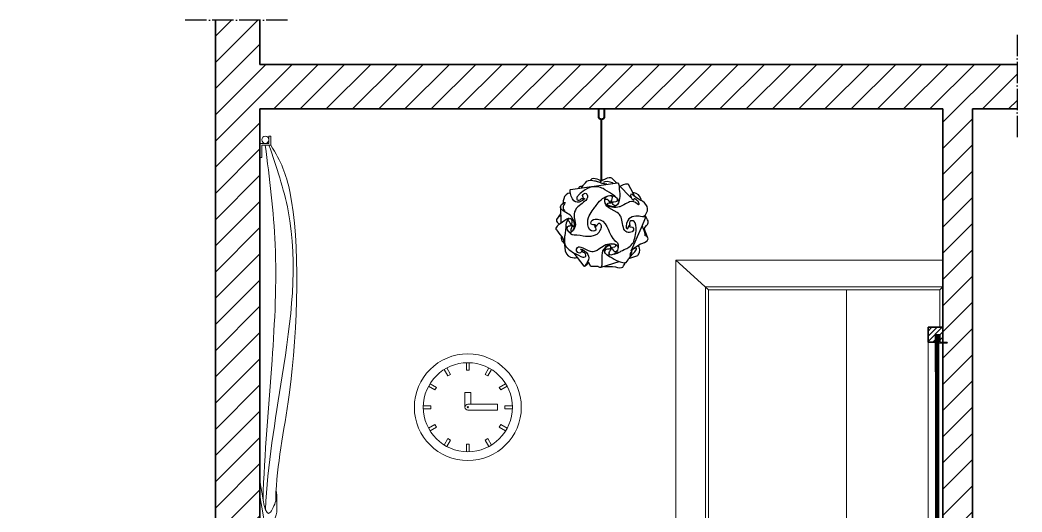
# Model space of a CAD drawing. Header units: inches. Extents: x -1073 to 749, y -113 to 910.
# Drawn here: x -354.7 to -17.3, y 743.9 to 909.8 of the extents above; entities that cross this region are included whole.
import ezdxf

# ---------------------------------------------------------------- set-up
doc = ezdxf.new("R2010")
doc.units = ezdxf.units.IN
doc.header["$MEASUREMENT"] = 0
doc.linetypes.add('ACAD_ISO04W100', pattern=[30, 24, -3, 0, -3])
for name, color, linetype, lineweight in [('A-LP-SEZIONI', 151, 'Continuous', 13), ('A-prsp-2', 137, 'Continuous', 13), ('A-SECT A-MCUT', 7, 'Continuous', 35), ('Livello 1', 7, 'Continuous', 25)]:
    doc.layers.add(name, color=color, linetype=linetype, lineweight=lineweight)
doc.layers.add('A-SECT D-MCUT', color=181, linetype='Continuous')

# ---------------------------------------------------------------- blocks, each defined once
blk = doc.blocks.new('block 3')
at = {"layer": 'A-LP-SEZIONI', "lineweight": 25, "transparency": 33554687}
for points in [[(152.2, 136.5), (135.2, 153.9)], [(53.2, 123.6), (54, 100.7)], [(175.6, 80.9), (170.9, 93.2)], [(110.3, 38.6), (135.5, 46.8)]]:
    blk.add_lwpolyline(points, dxfattribs=at)
for points, knots in [([(129.9, 138.5), (129.9, 138.5), (114.9, 148.6), (111.2, 150), (107.4, 151.3), (100.2, 154), (91, 149.1), (81.7, 144.1), (77.8, 139.4), (77, 138), (76.1, 136.7), (75.8, 134.8), (76.3, 134.1), (76.8, 133.4), (78.5, 131.8), (81.1, 133.6), (83.6, 135.5), (83.4, 135.8), (84, 135.3), (84.6, 134.8), (84, 133.8), (84.6, 134.3), (85.3, 134.9), (88.4, 136.4), (86.8, 134.6), (85.2, 132.8), (80.4, 129.5), (76.8, 129.9), (73.1, 130.3), (70.3, 132.5), (68.5, 138.4), (66.7, 144.2), (66.7, 147.2), (66.9, 147.5), (67.1, 147.7), (67.4, 148), (67.4, 148), (67.4, 148), (133.4, 157.4), (133.4, 157.4), (133.4, 157.4), (134.6, 157.5), (135.1, 154.4), (135.5, 151.3), (136.3, 145.4), (136.4, 142.1), (136.5, 138.7), (137.4, 125.3), (128.1, 123.7), (118.8, 122.2), (115.5, 128.7), (115.4, 131.8), (115.4, 135), (116.8, 139.8), (125.1, 139.5), (133.4, 139.1), (135.1, 131.1), (135.1, 130.5)], [0, 0, 0, 0, 1, 1, 1, 2, 2, 2, 3, 3, 3, 4, 4, 4, 5, 5, 5, 6, 6, 6, 7, 7, 7, 8, 8, 8, 9, 9, 9, 10, 10, 10, 11, 11, 11, 12, 12, 12, 13, 13, 13, 14, 14, 14, 15, 15, 15, 16, 16, 16, 17, 17, 17, 18, 18, 18, 19, 19, 19, 19]), ([(83.1, 150.5), (83.1, 150.5), (85.5, 153.8), (85.8, 154.4), (86, 155), (89.8, 159.9), (92.8, 160.7), (95.8, 161.4), (101.9, 160), (101.9, 160), (101.9, 160), (109, 158.2), (109, 158.2)], [0, 0, 0, 0, 1, 1, 1, 2, 2, 2, 3, 3, 3, 4, 4, 4, 4]), ([(95.8, 161.2), (95.8, 161.2), (96.9, 163.7), (99.6, 163.8), (102.3, 163.9), (106.4, 162.2), (108.4, 160.8), (110.5, 159.4), (110.2, 159.6), (110.2, 159.6)], [0, 0, 0, 0, 1, 1, 1, 2, 2, 2, 3, 3, 3, 3]), ([(118.2, 155.4), (118.2, 155.4), (112.6, 155.8), (109.4, 157.1), (106.2, 158.4), (103.5, 159.4), (103.5, 159.4)], [0, 0, 0, 0, 1, 1, 1, 2, 2, 2, 2]), ([(132.1, 157.4), (132.1, 157.4), (125.7, 163.5), (125.7, 163.5), (125.7, 163.5), (123.1, 165.4), (118.9, 163.9), (114.8, 162.5), (110, 159.6), (109.4, 158.8), (108.9, 158), (108.9, 157.7), (109.8, 157.2), (110.7, 156.8), (110.8, 156.7), (110.8, 156.7)], [0, 0, 0, 0, 1, 1, 1, 2, 2, 2, 3, 3, 3, 4, 4, 4, 5, 5, 5, 5]), ([(127.4, 156.8), (127.4, 156.8), (119.2, 159.8), (115.7, 158.8), (112.1, 157.8), (114.1, 156.3), (115, 156)], [0, 0, 0, 0, 1, 1, 1, 2, 2, 2, 2]), ([(157.2, 138.8), (157.2, 138.8), (152, 148.8), (152, 148.8), (152, 148.8), (148.6, 155), (148.6, 155), (148.6, 155), (146, 156.5), (141.3, 154.4), (136.6, 152.4), (136.9, 152.2), (136.9, 152.2)], [0, 0, 0, 0, 1, 1, 1, 2, 2, 2, 3, 3, 3, 4, 4, 4, 4]), ([(67, 143.2), (67, 143.2), (60.9, 142.1), (59.1, 138.1), (57.3, 134.1), (56.8, 128.6), (56.8, 128.6)], [0, 0, 0, 0, 1, 1, 1, 2, 2, 2, 2]), ([(84.6, 134.6), (84.6, 134.6), (85.8, 135.4), (85.4, 136), (85, 136.6), (83.4, 139.2), (84.9, 140.7), (86.5, 142.3), (89.3, 143.9), (90.5, 141.2), (91.6, 138.4), (91.7, 135.3), (88.9, 132.5), (86.1, 129.8), (76.9, 123.7), (75.5, 121.1), (74, 118.6), (71.7, 115.6), (72.7, 108.8), (73.7, 101.9), (75.1, 99.9), (73.8, 95.8), (72.5, 91.7), (68.4, 85.3), (65.2, 88.4), (62, 91.5), (60.1, 96.8), (61.6, 101.3), (63.1, 105.9), (66.4, 109.3), (70.1, 105.9), (73.7, 102.5), (72.2, 95.8), (71.6, 95.6), (70.9, 95.4), (69.7, 98.1), (69.7, 98.1), (69.7, 98.1), (69.1, 98), (69.2, 97.9), (69.3, 97.7), (68.6, 98.4), (69.2, 99.9), (69.8, 101.3), (70.8, 106.6), (66.9, 107.1)], [0, 0, 0, 0, 1, 1, 1, 2, 2, 2, 3, 3, 3, 4, 4, 4, 5, 5, 5, 6, 6, 6, 7, 7, 7, 8, 8, 8, 9, 9, 9, 10, 10, 10, 11, 11, 11, 12, 12, 12, 13, 13, 13, 14, 14, 14, 15, 15, 15, 15]), ([(78.6, 149.8), (78.6, 149.8), (79.9, 152.6), (81.8, 152.6), (83.8, 152.6), (84.5, 152.4), (84.5, 152.4)], [0, 0, 0, 0, 1, 1, 1, 2, 2, 2, 2]), ([(171.2, 109.9), (171.2, 109.9), (176.4, 117.9), (175.6, 121.3), (174.9, 124.6), (172.3, 129), (168.2, 131.3), (164.2, 133.5), (160.2, 136.3), (158.2, 137.7), (156.2, 139.1), (150.8, 144.2), (151.5, 139.6), (152.2, 135), (155.1, 133.1), (155.6, 132.8), (156, 132.5), (156.2, 132.3), (156.2, 133.6), (156.1, 134.9), (156.8, 136.4), (159.1, 134.4), (161.5, 132.4), (162.5, 131), (162.7, 129.8), (163, 128.6), (164.3, 124), (161.2, 127.3), (158, 130.7), (154.6, 132), (150.3, 130.4), (146.1, 128.8), (137.9, 123.9), (135.7, 123.4), (133.6, 122.8), (129.5, 122.1), (125.2, 123.1), (121, 124.1), (121.7, 124), (121.7, 124)], [0, 0, 0, 0, 1, 1, 1, 2, 2, 2, 3, 3, 3, 4, 4, 4, 5, 5, 5, 6, 6, 6, 7, 7, 7, 8, 8, 8, 9, 9, 9, 10, 10, 10, 11, 11, 11, 12, 12, 12, 13, 13, 13, 13]), ([(166.7, 132.4), (166.7, 132.4), (164.8, 141.1), (159.6, 142.4), (154.5, 143.6), (155, 143.2), (155, 143.2)], [0, 0, 0, 0, 1, 1, 1, 2, 2, 2, 2]), ([(69.7, 97.5), (69.7, 97.5), (67.4, 91.3), (67.7, 90.3), (68, 89.4), (69.6, 87.1), (72.3, 93.6), (74.9, 100), (69.9, 108.9), (67.9, 111), (65.9, 113.1), (55.3, 118.4), (54.2, 120.5), (53, 122.6), (52.9, 124.7), (54.9, 126.7), (56.9, 128.7), (61.2, 131.6), (59.6, 128.6), (59.6, 128.6), (55.7, 125.1), (57.2, 121.4), (58.8, 117.7), (59.5, 116.9), (59.5, 116.9)], [0, 0, 0, 0, 1, 1, 1, 2, 2, 2, 3, 3, 3, 4, 4, 4, 5, 5, 5, 6, 6, 6, 7, 7, 7, 8, 8, 8, 8]), ([(65.2, 88.2), (65.2, 88.2), (68.7, 84.3), (72.5, 84.3), (76.4, 84.3), (85.2, 82.9), (88.6, 82.4), (92.1, 82), (100.6, 82.3), (104.6, 85.3), (108.6, 88.3), (112.4, 94.5), (110.1, 98.6), (107.8, 102.6), (105.2, 98.9), (105.2, 98.9), (105.2, 98.9), (104, 95.6), (103.2, 96), (102.5, 96.4), (102.6, 97), (102.6, 97), (102.6, 97), (99.8, 96.9), (101.5, 95.4), (103.2, 93.9), (103.9, 90.6), (101.5, 89.7), (99.1, 88.7), (94.5, 89.3), (92.8, 94.4), (91.2, 99.6), (90.9, 103.9), (92.7, 108.8), (94.4, 113.7), (101.5, 123.1), (101.9, 123.5), (102.3, 123.9), (109.5, 134.2), (113.9, 136.2), (118.2, 138.2), (118.8, 138.4), (118.8, 138.4)], [0, 0, 0, 0, 1, 1, 1, 2, 2, 2, 3, 3, 3, 4, 4, 4, 5, 5, 5, 6, 6, 6, 7, 7, 7, 8, 8, 8, 9, 9, 9, 10, 10, 10, 11, 11, 11, 12, 12, 12, 13, 13, 13, 14, 14, 14, 14]), ([(115.8, 133.9), (115.8, 133.9), (118.2, 135.6), (120.4, 132.8), (122.6, 130), (123.6, 128.9), (124.2, 129.3)], [0, 0, 0, 0, 1, 1, 1, 2, 2, 2, 2]), ([(172.7, 109), (172.7, 109), (164.7, 110), (163.5, 110.3), (162.2, 110.5), (151.2, 111.3), (147.6, 104.5), (144.1, 97.7), (145.4, 93.6), (146.3, 93.2), (147.2, 92.7), (147.8, 92.3), (148.3, 94.2), (148.9, 96), (149.1, 98.6), (149.9, 96.7), (150.6, 94.9), (150.5, 95.4), (152.6, 95.5), (154.8, 95.6), (158, 91), (153.8, 88.5), (149.5, 86), (143.1, 87.6), (141.5, 94.7), (140, 101.9), (138.9, 109.3), (137.1, 111.3), (135.2, 113.3), (135.6, 114.7), (128.8, 117.8), (122.1, 120.8), (118.4, 123.8), (117.1, 126.4), (115.9, 129.1), (115.9, 129.1), (115.9, 129.1)], [0, 0, 0, 0, 1, 1, 1, 2, 2, 2, 3, 3, 3, 4, 4, 4, 5, 5, 5, 6, 6, 6, 7, 7, 7, 8, 8, 8, 9, 9, 9, 10, 10, 10, 11, 11, 11, 12, 12, 12, 12]), ([(126.9, 123.7), (126.9, 123.7), (120.3, 124.5), (119.3, 126.9), (118.3, 129.4), (121.6, 129), (122.5, 129), (123.5, 129), (124.4, 129.4), (124.4, 129.4)], [0, 0, 0, 0, 1, 1, 1, 2, 2, 2, 3, 3, 3, 3]), ([(124.2, 129.6), (123.7, 130), (124.1, 130.9), (124.1, 130.9), (124.1, 130.9), (126.1, 134.3), (126.3, 136.7), (126.5, 139), (122.1, 139.3), (122.1, 139.3)], [0, 0, 0, 0, 1, 1, 1, 2, 2, 2, 3, 3, 3, 3]), ([(132.5, 125.8), (132.5, 125.8), (129.6, 124.2), (128.1, 125.7), (126.6, 127.2), (126.1, 129.8), (125.5, 129.9), (124.9, 130), (124.4, 130), (124.4, 130), (124.1, 130.7), (126.9, 130.5), (130.9, 130.9), (134.9, 131.3), (133.1, 134.6), (133.1, 134.6)], [0, 0, 0, 0, 1, 1, 1, 2, 2, 2, 3, 3, 3, 4, 4, 4, 5, 5, 5, 5]), ([(53.3, 113.7), (53.3, 113.7), (47.6, 105.8), (47.6, 105.8), (47.6, 105.8), (47, 103.6), (48.8, 101.8), (50.6, 100), (51.9, 99), (51.9, 99)], [0, 0, 0, 0, 1, 1, 1, 2, 2, 2, 3, 3, 3, 3]), ([(65.9, 107.4), (65.9, 107.4), (63.5, 107.4), (59.3, 104.4), (55.1, 101.4), (49.2, 96.8), (49.2, 96.8), (49.2, 96.8), (46, 93.6), (46.8, 92.2), (47.5, 90.9), (58.5, 76.9), (58.5, 76.9)], [0, 0, 0, 0, 1, 1, 1, 2, 2, 2, 3, 3, 3, 4, 4, 4, 4]), ([(69.2, 97.6), (69.2, 97.6), (69, 97.2), (68, 99), (67.1, 100.7), (64.8, 105.3), (62.8, 103.4)], [0, 0, 0, 0, 1, 1, 1, 2, 2, 2, 2]), ([(102.7, 97.4), (102.7, 97.4), (103, 98.4), (101.6, 98.3), (100.2, 98.2), (96.8, 97.6), (96.1, 100.4), (95.3, 103.1), (98.3, 106.3), (102.2, 106.4), (106.1, 106.5), (112.1, 105.7), (116, 99.9), (119.9, 94), (121.3, 89.5), (121.7, 88.5), (122.1, 87.5), (125.9, 78.3), (129.2, 76.4), (132.6, 74.5), (134.8, 71.9), (134.2, 66.4), (133.6, 60.9), (131.6, 57.2), (125.5, 56.1), (119.4, 55), (116, 56.3), (115.2, 60.5), (114.4, 64.6), (118.4, 68.5), (120.1, 69), (121.8, 69.6), (124.4, 69.7), (123.6, 67.4), (122.9, 65.1), (123.5, 65.2), (123.5, 65.2)], [0, 0, 0, 0, 1, 1, 1, 2, 2, 2, 3, 3, 3, 4, 4, 4, 5, 5, 5, 6, 6, 6, 7, 7, 7, 8, 8, 8, 9, 9, 9, 10, 10, 10, 11, 11, 11, 12, 12, 12, 12]), ([(128.9, 57), (128.9, 57), (136.2, 59.8), (136.9, 60.5), (137.6, 61.3), (142.5, 63.5), (145.2, 64.4), (147.9, 65.3), (154.3, 70), (156.2, 75), (158, 80), (160, 89.1), (159.5, 94.1), (159, 99.1), (157.2, 103.8), (155.1, 104), (153, 104.3), (150.2, 104), (150.1, 101.2), (150, 98.4), (151.3, 97.1), (150.4, 97), (149.5, 97), (149.6, 97.3), (149.6, 97.3)], [0, 0, 0, 0, 1, 1, 1, 2, 2, 2, 3, 3, 3, 4, 4, 4, 5, 5, 5, 6, 6, 6, 7, 7, 7, 8, 8, 8, 8]), ([(152.6, 61.8), (152.6, 61.8), (166.8, 94.3), (166.8, 94.3), (166.8, 94.3), (173.1, 109.1), (173.1, 109.1), (173.1, 109.1), (168.2, 110.7), (168.6, 109.7)], [0, 0, 0, 0, 1, 1, 1, 2, 2, 2, 3, 3, 3, 3]), ([(170, 91.6), (170, 91.6), (174.2, 97.9), (175.2, 98.6), (176.1, 99.3), (177, 102.4), (176.3, 103.7), (175.7, 105), (172.1, 111.3), (172.1, 111.3)], [0, 0, 0, 0, 1, 1, 1, 2, 2, 2, 3, 3, 3, 3]), ([(60.9, 96.6), (60.9, 96.6), (60.1, 86.1), (59.4, 83.4), (58.6, 80.6), (57.7, 71.5), (61.4, 67.4), (65.1, 63.4), (67.3, 61.4), (74.1, 57.8), (81, 54.2), (84.1, 52.5), (86.3, 52.8), (88.5, 53.2), (90, 55.1), (88.5, 57.4), (87.1, 59.7), (85.4, 59.3), (84.8, 59.8), (84.2, 60.3), (84.3, 61.1), (84.8, 61.1)], [0, 0, 0, 0, 1, 1, 1, 2, 2, 2, 3, 3, 3, 4, 4, 4, 5, 5, 5, 6, 6, 6, 7, 7, 7, 7]), ([(69.2, 97.3), (69.2, 97.3), (69.4, 96.7), (68.6, 96.7), (67.8, 96.6), (64.6, 96.3), (64.6, 96.3), (64.6, 96.3), (62, 95.3), (62.4, 93.2)], [0, 0, 0, 0, 1, 1, 1, 2, 2, 2, 3, 3, 3, 3]), ([(153.9, 64), (153.9, 64), (165.5, 71.4), (165.5, 71.4), (165.5, 71.4), (176.8, 74.6), (176.3, 78.5), (175.9, 82.3), (172, 82.9), (172, 82.9), (172, 82.9), (172.4, 86.6), (170.5, 90.3), (168.6, 94), (168.3, 97.1), (168.3, 97.1)], [0, 0, 0, 0, 1, 1, 1, 2, 2, 2, 3, 3, 3, 4, 4, 4, 5, 5, 5, 5]), ([(54.3, 81.8), (54.3, 81.8), (53.9, 77.5), (55.7, 75.5), (57.4, 73.5), (58.5, 72.4), (58.5, 72.4)], [0, 0, 0, 0, 1, 1, 1, 2, 2, 2, 2]), ([(56.7, 78.8), (56.7, 78.8), (58.4, 74.3), (58.9, 70), (59.3, 65.6), (59.9, 57.1), (64, 54.5), (68.1, 51.9), (72.8, 52.1), (74.3, 52.1), (75.8, 52.2), (77.3, 52.3), (77.3, 52.3)], [0, 0, 0, 0, 1, 1, 1, 2, 2, 2, 3, 3, 3, 4, 4, 4, 4]), ([(123.6, 66.3), (123.6, 66.3), (129.7, 67.4), (129.7, 67.4), (129.7, 67.4), (132.7, 69.4), (129.5, 70.6), (126.3, 71.8), (120.3, 71.9), (116.3, 67), (112.4, 62.2), (111.5, 61.4), (111.2, 55.1), (110.9, 48.9), (111.7, 43.9), (111.3, 41.8), (110.9, 39.7), (110.6, 38.2), (108.5, 38.3), (106.5, 38.5), (106.1, 39.9), (106.1, 39.9), (106.1, 39.9), (96.1, 39.5), (96.1, 39.5), (96.1, 39.5), (92.4, 45.9), (92.4, 45.9), (92.4, 45.9), (92.4, 45.3), (92.3, 45), (92.2, 44.7), (90.2, 42.1), (88.5, 40.5), (86.7, 39), (86.7, 40.1), (86.7, 40.1), (86.7, 40.1), (72.7, 58.4), (72.7, 58.4)], [0, 0, 0, 0, 1, 1, 1, 2, 2, 2, 3, 3, 3, 4, 4, 4, 5, 5, 5, 6, 6, 6, 7, 7, 7, 8, 8, 8, 9, 9, 9, 10, 10, 10, 11, 11, 11, 12, 12, 12, 13, 13, 13, 13]), ([(85.2, 61.1), (85.2, 61.1), (83.3, 62.2), (82.8, 61), (82.3, 59.8), (81.4, 56.7), (77.6, 59.4), (73.7, 62.2), (76.5, 67), (78.5, 67.2), (80.6, 67.4), (81.3, 67.8), (89.4, 63.5), (97.5, 59.2), (102.3, 61.2), (104.6, 62.6), (106.9, 64), (114.8, 70), (116.9, 70.7), (119, 71.5), (124.7, 72.5), (128.5, 71.5), (132.4, 70.4), (134, 67.9), (134, 66.2)], [0, 0, 0, 0, 1, 1, 1, 2, 2, 2, 3, 3, 3, 4, 4, 4, 5, 5, 5, 6, 6, 6, 7, 7, 7, 8, 8, 8, 8]), ([(84.2, 61.8), (84.2, 61.8), (79.9, 64.3), (82.2, 64.2), (84.4, 64.2), (90.2, 60), (91.7, 56.6), (93.3, 53.2), (93.6, 50.2), (91.4, 46.6), (89.3, 42.9), (87.4, 40.5), (87.4, 40.5), (87.4, 40.5), (87, 39.9), (87.3, 39.9)], [0, 0, 0, 0, 1, 1, 1, 2, 2, 2, 3, 3, 3, 4, 4, 4, 5, 5, 5, 5]), ([(123.6, 65.4), (123.6, 65.4), (124.1, 64.4), (121.3, 64.2), (118.5, 64), (115.3, 63.7), (115.3, 61.3)], [0, 0, 0, 0, 1, 1, 1, 2, 2, 2, 2]), ([(118.5, 56.2), (118.5, 56.2), (131.4, 47.5), (137.2, 46.2), (142.9, 44.9), (144.9, 44), (146.9, 47.1), (148.9, 50.2), (149.3, 51.2), (149.3, 51.2), (149.3, 51.2), (154.1, 56.5), (155.9, 58.3), (157.8, 60.1), (163, 66.8), (158.1, 65.4), (153.2, 64), (152.2, 60.2), (151.8, 59.3), (151.3, 58.4), (149.9, 54.6), (151.5, 56.2), (153.1, 57.7), (153.9, 61.1), (153.6, 61.5)], [0, 0, 0, 0, 1, 1, 1, 2, 2, 2, 3, 3, 3, 4, 4, 4, 5, 5, 5, 6, 6, 6, 7, 7, 7, 8, 8, 8, 8]), ([(123.6, 65.7), (123.6, 65.7), (124.8, 65.4), (124, 64), (123.3, 62.7), (120.7, 59.1), (121.2, 58), (121.7, 56.8), (122.6, 56.1), (124.4, 56.1)], [0, 0, 0, 0, 1, 1, 1, 2, 2, 2, 3, 3, 3, 3]), ([(123.6, 66), (123.6, 66), (124.4, 66.8), (125.9, 64.5), (127.4, 62.2), (129.2, 60.3), (130.8, 60.9), (132.3, 61.5), (133.2, 62.5), (133.2, 62.5)], [0, 0, 0, 0, 1, 1, 1, 2, 2, 2, 3, 3, 3, 3]), ([(149.3, 51.2), (149.3, 51.2), (162, 55.4), (162, 55.4), (162, 55.4), (164.7, 58.5), (164.5, 62.8), (164.2, 67.1), (163.3, 69.3), (162, 68.6)], [0, 0, 0, 0, 1, 1, 1, 2, 2, 2, 3, 3, 3, 3]), ([(115.2, 39.9), (115.2, 39.9), (126.8, 40.2), (130.4, 39.1), (133.9, 37.9), (139.3, 37.3), (140.6, 39), (141.9, 40.7), (143.6, 43.6), (143.8, 44.5), (143.9, 45.4), (143.8, 45), (143.8, 45)], [0, 0, 0, 0, 1, 1, 1, 2, 2, 2, 3, 3, 3, 4, 4, 4, 4])]:
    blk.add_open_spline(points, degree=3, knots=knots, dxfattribs=at)
blk.add_open_spline([(53.4, 112.4), (53.4, 112.4), (50.8, 108.9), (49.5, 108)], degree=3, dxfattribs=at)
blk = doc.blocks.new('block 2')
at = {"layer": 'A-LP-SEZIONI', "lineweight": 40, "transparency": 33554687}
for points in [[(106.9, 250.1), (106.9, 261)], [(114.7, 261), (114.7, 250.1)], [(110.9, 160.8), (110.9, 246.2)]]:
    blk.add_lwpolyline(points, dxfattribs=at)
blk.add_open_spline([(114.7, 250.1), (114.7, 248), (112.9, 246.2), (110.8, 246.2), (108.6, 246.2), (106.9, 248), (106.9, 250.1)], degree=3, knots=[0, 0, 0, 0, 1, 1, 1, 2, 2, 2, 2], dxfattribs=at)
at = {"layer": 'Livello 1', "transparency": 33554687}
blk.add_blockref('block 3', (0, 0), dxfattribs=at)
blk = doc.blocks.new('A$C76D67974')
at = {"layer": 'A-LP-SEZIONI', "transparency": 33554687}
blk.add_blockref('block 2', (-110.8, -261), dxfattribs=at)

msp = doc.modelspace()

# ---------------------------------------------------------------- hatches: boundary and pattern name
at = {"layer": 'A-SECT D-MCUT', "transparency": 33554559}
h = msp.add_hatch(dxfattribs=at)
h.set_pattern_fill('ANSI31', color=181, scale=50)
edge = h.paths.add_edge_path()
edge.add_line((-288.89, 909.8), (-273.89, 909.8))
edge.add_line((-273.89, 909.8), (-273.89, 894.8))
edge.add_line((-273.89, 894.8), (-18.89, 894.8))
edge.add_line((-18.89, 894.8), (-18.89, 879.8))
edge.add_line((-18.89, 879.8), (-33.89, 879.8))
edge.add_line((-33.89, 879.8), (-33.89, 609.8))
edge.add_line((-33.89, 609.8), (-17.28, 609.8))
edge.add_line((-17.28, 609.8), (-17.28, 579.8))
edge.add_line((-17.28, 579.8), (-318.89, 579.8))
edge.add_line((-318.89, 579.8), (-318.89, 599.8))
edge.add_line((-318.89, 599.8), (-288.89, 599.8))
edge.add_line((-288.89, 599.8), (-288.89, 707.3))
edge.add_line((-288.89, 707.3), (-273.89, 707.3))
edge.add_line((-273.89, 707.3), (-273.89, 609.8))
edge.add_line((-273.89, 609.8), (-43.89, 609.8))
edge.add_line((-43.89, 609.8), (-43.89, 800.86))
edge.add_line((-43.89, 800.86), (-43.88, 800.87))
edge.add_line((-43.88, 800.87), (-42.56, 800.87))
edge.add_arc((-42.56, 801.02), 0.15, 270, 450)
edge.add_line((-42.56, 801.17), (-43.89, 801.17))
edge.add_line((-43.89, 801.17), (-43.89, 879.8))
edge.add_line((-43.89, 879.8), (-273.89, 879.8))
edge.add_line((-273.89, 879.8), (-273.89, 861.3))
edge.add_line((-273.89, 861.3), (-288.89, 861.3))
edge.add_line((-288.89, 861.3), (-288.89, 909.8))
h.paths.add_polyline_path([(-288.89, 861.3), (-273.89, 861.3), (-273.89, 707.3), (-288.89, 707.3)], flags=17)
at = {"layer": 'A-SECT D-MCUT', "transparency": 33554687}
h = msp.add_hatch(dxfattribs=at)
h.set_pattern_fill('ANSI31', color=181, scale=10)
h.paths.add_polyline_path([(-43.89, 726.3), (-44.89, 726.3), (-44.89, 723.8), (-46.39, 723.8), (-46.39, 726.3), (-48.89, 726.3), (-48.89, 721.3), (-43.89, 721.3)])
h.paths.add_polyline_path([(-43.89, 806.2), (-48.89, 806.2), (-48.89, 801.2), (-46.39, 801.2), (-46.39, 803.7), (-44.89, 803.7), (-44.89, 801.2), (-43.89, 801.2)])
h.paths.add_polyline_path([(-662.12, 806.2), (-667.12, 806.2), (-667.12, 801.2), (-666.12, 801.2), (-666.12, 803.7), (-664.62, 803.7), (-664.62, 801.2), (-662.12, 801.2)])
h.paths.add_polyline_path([(-662.12, 726.3), (-664.62, 726.3), (-664.62, 723.8), (-666.12, 723.8), (-666.12, 726.3), (-667.12, 726.3), (-667.12, 721.3), (-662.12, 721.3)])
h.paths.add_polyline_path([(-427.12, 855.3), (-429.62, 855.3), (-429.62, 858.3), (-432.12, 858.3), (-432.12, 852.3), (-427.12, 852.3)])
h.paths.add_polyline_path([(-427.12, 861.3), (-432.12, 861.3), (-432.12, 858.3), (-429.62, 858.3), (-429.62, 855.3), (-427.12, 855.3)])
h.paths.add_polyline_path([(-427.12, 720.3), (-432.12, 720.3), (-432.12, 714.3), (-429.62, 714.3), (-429.62, 717.3), (-427.12, 717.3)])
h.paths.add_polyline_path([(-427.12, 717.3), (-429.62, 717.3), (-429.62, 714.3), (-432.12, 714.3), (-432.12, 711.3), (-427.12, 711.3)])
h.paths.add_polyline_path([(-442.12, 679.3), (-443.62, 679.3), (-443.62, 678.3, -1), (-444.12, 678.3), (-444.12, 679.3), (-445.87, 679.3), (-445.87, 677.8), (-445.8, 677.8), (-445.8, 677.15), (-445.92, 677.15), (-447.12, 677.15), (-447.12, 611.8), (-444.72, 611.8), (-444.72, 613.3, -1), (-444.52, 613.3), (-444.52, 611.8), (-443.62, 611.8), (-442.12, 611.8)])
h.paths.add_polyline_path([(-446.37, 679.3), (-447.12, 679.3), (-447.12, 677.8), (-446.37, 677.8)], flags=17)
h.paths.add_polyline_path([(-541.37, 679.3), (-542.12, 679.3), (-542.12, 677.8), (-541.37, 677.8)], flags=17)
h.paths.add_polyline_path([(-540.12, 679.3), (-540.87, 679.3), (-540.87, 677.8), (-540.8, 677.8), (-540.8, 677.15), (-542.12, 677.15), (-542.12, 664.35), (-540.85, 664.35, -1), (-540.85, 664.05), (-542.12, 664.05), (-542.12, 638.55), (-540.87, 638.55), (-540.87, 638.05), (-542.12, 638.05), (-542.12, 620.05), (-540.87, 620.05), (-540.87, 619.55), (-542.12, 619.55), (-542.12, 611.8), (-541.22, 611.8), (-541.22, 613.3, -1), (-541.02, 613.3), (-541.02, 611.8), (-540.12, 611.8)])
h.paths.add_polyline_path([(-580.12, 664.05), (-581.5, 664.05), (-581.48, 664.08, -0.722432), (-581.39, 664.35), (-580.12, 664.35), (-580.12, 677.15), (-581.45, 677.15), (-581.45, 677.8), (-581.37, 677.8), (-581.37, 679.3), (-582.12, 679.3), (-582.12, 611.8), (-581.22, 611.8), (-581.22, 613.3, -1), (-581.02, 613.3), (-581.02, 611.8), (-580.12, 611.8), (-580.12, 619.55), (-581.37, 619.55), (-581.37, 620.05), (-580.12, 620.05), (-580.12, 638.05), (-581.37, 638.05), (-581.37, 638.55), (-580.12, 638.55)])
h.paths.add_polyline_path([(-543.37, 638.55), (-542.12, 638.55), (-542.12, 639.3), (-580.12, 639.3), (-580.12, 638.55), (-578.87, 638.55), (-578.87, 638.05), (-580.12, 638.05), (-580.12, 637.3), (-542.12, 637.3), (-542.12, 638.05), (-543.37, 638.05)])
h.paths.add_polyline_path([(-442.12, 684.3), (-582.12, 684.3), (-582.12, 679.3), (-581.26, 679.3), (-581.26, 679.86, -1), (-580.98, 679.86), (-580.98, 679.3), (-580.12, 679.3), (-541.26, 679.3), (-541.26, 680.06), (-541.18, 679.99, -0.562453), (-540.98, 679.86), (-540.98, 679.3), (-540.12, 679.3), (-446.26, 679.3), (-446.26, 680.06), (-446.18, 679.99, -0.562453), (-445.98, 679.86), (-445.98, 679.3), (-444.12, 679.3), (-444.12, 680.3, -1), (-443.62, 680.3), (-443.62, 679.3), (-442.12, 679.3)])
h.paths.add_polyline_path([(-580.12, 679.3), (-580.87, 679.3), (-580.87, 677.8), (-580.12, 677.8)], flags=17)
h.paths.add_polyline_path([(-542.12, 620.8), (-580.12, 620.8), (-580.12, 620.05), (-578.87, 620.05), (-578.87, 619.55), (-580.12, 619.55), (-580.12, 618.8), (-542.12, 618.8), (-542.12, 619.55), (-543.37, 619.55), (-543.37, 620.05), (-542.12, 620.05)])
h.paths.add_polyline_path([(-543.62, 663.2), (-578.62, 663.2), (-578.62, 662.8), (-543.62, 662.8)])
h.paths.add_polyline_path([(-543.12, 664.3), (-543.8, 664.3, -1), (-543.8, 664.6), (-543.12, 664.6), (-543.12, 668.28), (-543.12, 673.8), (-544.12, 673.8), (-544.12, 668.35), (-544.12, 663.2), (-543.62, 663.2), (-543.62, 662.8), (-544.12, 662.8), (-544.12, 661.32), (-543.12, 661.32)])
h.paths.add_polyline_path([(-578.12, 673.8), (-579.12, 673.8), (-579.12, 664.6), (-578.43, 664.6, -1), (-578.43, 664.3), (-579.12, 664.3), (-579.12, 661.32), (-578.12, 661.32), (-578.12, 662.8), (-578.62, 662.8), (-578.62, 663.2), (-578.12, 663.2)])
h.paths.add_polyline_path([(-579.12, 664.3), (-579.32, 664.2), (-579.32, 664.33), (-579.32, 664.58), (-579.32, 664.7), (-579.12, 664.6), (-579.12, 665.1), (-579.75, 665.1), (-579.75, 665.7), (-580.12, 665.7), (-580.12, 664.35), (-580.02, 664.35), (-579.82, 664.45), (-579.82, 664.33), (-579.82, 664.08), (-579.82, 663.95), (-580.02, 664.05), (-580.12, 664.05), (-580.12, 662.5), (-579.12, 662.5), (-579.12, 663.5)])
h.paths.add_polyline_path([(-542.12, 664.05), (-542.22, 664.05), (-542.42, 663.95), (-542.42, 664.08), (-542.42, 664.33), (-542.42, 664.45), (-542.22, 664.35), (-542.12, 664.35), (-542.12, 665.7), (-542.5, 665.7), (-542.5, 665.1), (-543.12, 665.1), (-543.12, 664.6), (-542.92, 664.7), (-542.92, 664.58), (-542.92, 664.33), (-542.92, 664.2), (-543.12, 664.3), (-543.12, 662.5), (-542.12, 662.5)])

# ---------------------------------------------------------------- linework, layer by layer
at = {"layer": 'A-LP-SEZIONI', "linetype": 'ACAD_ISO04W100', "lineweight": 30, "ltscale": 0.3, "transparency": 33554687}
for p, q in [((-264.59, 909.8), (-299.59, 909.8)), ((-18.89, 904.8), (-18.89, 869.8))]:
    msp.add_line(p, q, dxfattribs=at)
at = {"layer": 'A-LP-SEZIONI', "transparency": 33554687}
for p, q in [((-43.89, 828.8), (-133.89, 828.8)), ((-133.89, 828.8), (-133.89, 699.3)), ((-122.89, 818.8), (-133.89, 828.8)), ((-123.89, 611.3), (-123.89, 819.8)), ((-123.89, 819.8), (-43.89, 819.8)), ((-122.89, 611.3), (-122.89, 818.8)), ((-122.89, 818.8), (-44.89, 818.8)), ((-44.89, 818.8), (-43.89, 819.8)), ((-44.89, 818.8), (-44.89, 806.2)), ((-48.89, 726.3), (-48.89, 801.2)), ((-46.39, 791.2), (-46.39, 736.3))]:
    msp.add_line(p, q, dxfattribs=at)
msp.add_lwpolyline([(-43.89, 801.17), (-44.92, 801.17), (-44.92, 802.17), (-45.25, 802.17), (-45.25, 800.87), (-43.92, 800.87), (-42.56, 800.87, 1), (-42.56, 801.17), (-43.92, 801.17)], format="xyb", dxfattribs=at)
at = {"layer": 'A-prsp-2', "transparency": 33554687}
for p, q in [((-270.89, 868.21), (-270.89, 870.61)), ((-270.89, 870.61), (-270.29, 870.61)), ((-270.29, 870.61), (-270.29, 868.21)), ((-270.89, 868.21), (-273.89, 868.21)), ((-273.29, 863.41), (-273.29, 867.61)), ((-270.29, 867.61), (-273.29, 867.61)), ((-270.29, 868.21), (-270.29, 867.61)), ((-273.89, 863.41), (-273.29, 863.41)), ((-76.33, 818.8), (-76.33, 611.3)), ((-204.39, 791.75), (-204.39, 794.24)), ((-203.39, 791.75), (-203.39, 794.24)), ((-211.82, 791.98), (-210.58, 789.82)), ((-210.96, 792.48), (-209.71, 790.32)), ((-210.58, 789.82), (-209.71, 790.32)), ((-204.39, 791.75), (-203.39, 791.75)), ((-196.83, 792.48), (-198.08, 790.32)), ((-198.08, 790.32), (-197.21, 789.82)), ((-195.96, 791.98), (-197.21, 789.82)), ((-217.13, 786.31), (-214.97, 785.06)), ((-216.63, 787.18), (-214.47, 785.93)), ((-191.16, 787.18), (-193.32, 785.93)), ((-190.66, 786.31), (-192.82, 785.06)), ((-214.97, 785.06), (-214.47, 785.93)), ((-204.89, 779.25), (-204.89, 784.25)), ((-204.89, 784.25), (-202.89, 784.25)), ((-202.89, 784.25), (-202.89, 780.25)), ((-193.32, 785.93), (-192.82, 785.06)), ((-218.88, 779.75), (-216.39, 779.75)), ((-216.39, 778.75), (-216.39, 779.75)), ((-203.89, 780.25), (-193.89, 780.25)), ((-193.89, 780.25), (-193.89, 778.25)), ((-188.9, 779.75), (-191.39, 779.75)), ((-191.39, 779.75), (-191.39, 778.75)), ((-218.88, 778.75), (-216.39, 778.75)), ((-193.89, 778.25), (-203.89, 778.25)), ((-188.9, 778.75), (-191.39, 778.75)), ((-217.13, 772.18), (-214.97, 773.43)), ((-214.97, 773.43), (-214.47, 772.56)), ((-193.32, 772.56), (-192.82, 773.43)), ((-190.66, 772.18), (-192.82, 773.43)), ((-216.63, 771.32), (-214.47, 772.56)), ((-191.16, 771.32), (-193.32, 772.56)), ((-211.82, 766.51), (-210.58, 768.67)), ((-210.96, 766.01), (-209.71, 768.17)), ((-210.58, 768.67), (-209.71, 768.17)), ((-204.39, 764.26), (-204.39, 766.75)), ((-203.39, 766.75), (-204.39, 766.75)), ((-203.39, 764.26), (-203.39, 766.75)), ((-198.08, 768.17), (-197.21, 768.67)), ((-196.83, 766.01), (-198.08, 768.17)), ((-195.96, 766.51), (-197.21, 768.67)), ((-268.21, 744.38), (-268.21, 749.47))]:
    msp.add_line(p, q, dxfattribs=at)
for centre, radius in [((-272.09, 869.41), 1.2), ((-203.89, 779.25), 18), ((-203.89, 779.25), 15), ((-203.89, 779.25), 0.2)]:
    msp.add_circle(centre, radius, dxfattribs=at)
msp.add_arc((-203.89, 779.25), 1, 90, 270, dxfattribs=at)
for points, knots in [([(-272.13, 867.61), (-270.7, 856.46), (-267.62, 832.38), (-269.73, 792.33), (-272.43, 763.69), (-272.86, 747.97)], [0, 0, 0, 0, 33.679408, 72.679106, 119.921832, 119.921832, 119.921832, 119.921832]), ([(-270.86, 867.61), (-268.35, 860.28), (-259.81, 835.27), (-265.58, 792.92), (-271.39, 759.81), (-272.05, 744.78)], [0, 0, 0, 0, 23.088882, 78.717429, 124.142219, 124.142219, 124.142219, 124.142219]), ([(-270.29, 867.61), (-266.71, 862.09), (-260.14, 844.85), (-261.29, 789.88), (-268.37, 759.87), (-268.6, 747.81), (-268.6, 747.5)], [0, 0, 0, 0, 21.298238, 84.428449, 119.736171, 120.678585, 120.678585, 120.678585, 120.678585]), ([(-268.52, 750.95), (-268.41, 750.73), (-267.92, 749.33), (-268.81, 746.67), (-271.92, 740.32), (-273, 748.26), (-273.89, 754.79)], [6.420227, 6.420227, 6.420227, 6.420227, 7.269335, 11.600264, 14.062778, 25.563199, 25.563199, 25.563199, 25.563199]), ([(-268.21, 744.72), (-268.17, 743.61), (-268.91, 741.46), (-271.92, 735.32), (-273, 743.26), (-273.89, 749.79)], [7.88536, 7.88536, 7.88536, 7.88536, 11.600264, 14.062778, 25.563199, 25.563199, 25.563199, 25.563199])]:
    msp.add_open_spline(points, degree=3, knots=knots, dxfattribs=at)
at = {"layer": 'A-SECT A-MCUT', "transparency": 33554687}
for p, q in [((-288.89, 909.8), (-288.89, 597.8)), ((-273.89, 894.8), (-273.89, 909.8)), ((-18.89, 894.8), (-273.89, 894.8)), ((-43.89, 879.8), (-273.89, 879.8)), ((-273.89, 879.8), (-273.89, 609.8)), ((-43.89, 801.17), (-43.89, 879.8)), ((-33.89, 611.3), (-33.89, 879.8)), ((-33.89, 879.8), (-18.89, 879.8)), ((-43.89, 806.2), (-48.89, 806.2)), ((-48.89, 806.2), (-48.89, 801.2)), ((-46.39, 801.2), (-46.39, 803.7)), ((-46.39, 803.7), (-44.89, 803.7)), ((-45.89, 803.7), (-45.89, 723.8)), ((-45.39, 803.7), (-45.39, 723.8)), ((-44.89, 803.7), (-44.89, 801.2)), ((-46.39, 801.2), (-48.89, 801.2)), ((-46.39, 801.2), (-46.39, 791.2)), ((-43.89, 609.8), (-43.89, 800.87)), ((-43.64, 801.17), (-43.88, 800.87)), ((-43.44, 801.17), (-43.68, 800.87)), ((-43.24, 801.17), (-43.48, 800.87)), ((-43.04, 801.17), (-43.28, 800.87)), ((-42.84, 801.17), (-43.08, 800.87)), ((-42.64, 801.17), (-42.88, 800.87)), ((-42.47, 801.14), (-42.68, 800.87)), ((-45.89, 791.2), (-46.39, 791.2))]:
    msp.add_line(p, q, dxfattribs=at)

# ---------------------------------------------------------------- block references
at = {"layer": 'A-prsp-2', "transparency": 33554687, "xscale": 0.24, "yscale": 0.24, "zscale": 0.24}
msp.add_blockref('A$C76D67974', (-158.89, 879.8), dxfattribs=at)

doc.saveas('drawing.dxf')
